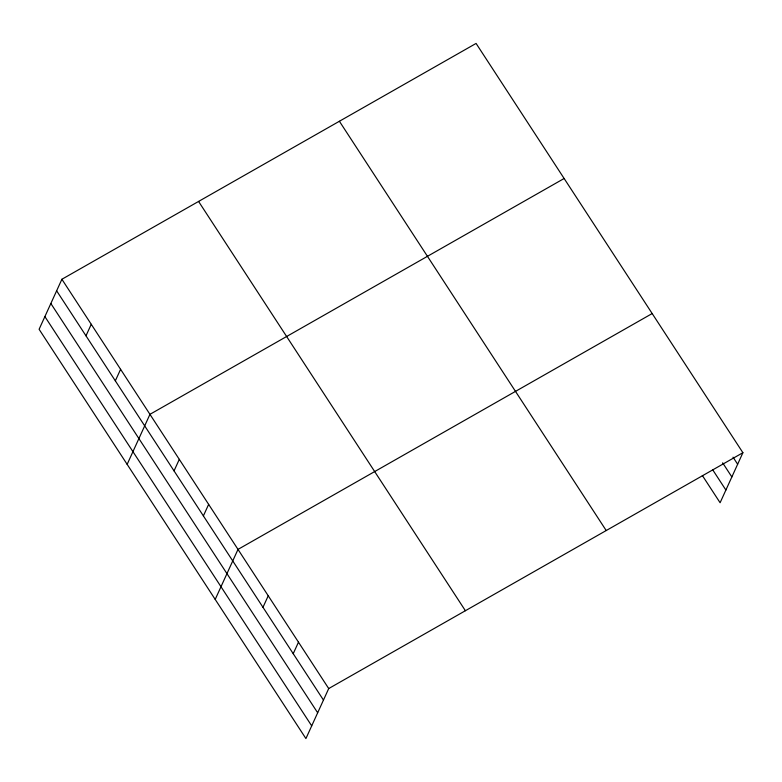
<?xml version="1.0" encoding="UTF-8"?>
<svg xmlns="http://www.w3.org/2000/svg" width="782" height="782" viewBox="0 0 782 782"><rect width="100%" height="100%" fill="white"/><g stroke="black" fill="none" stroke-linecap="round" stroke-linejoin="round"><path stroke-width="1.17" d="M61.895 279.262L39.1 329.29L305.918 738.57L328.714 688.551L742.9 452.71L476.082 43.43L61.895 279.262L328.714 688.551M85.991 335.82L91.25 324.286M115.335 380.844L120.594 369.309M127.153 464.352L149.949 414.333L564.135 178.492M174.044 470.891L179.303 459.347M203.388 515.905L208.647 504.37M215.206 599.413L238.002 549.394L652.178 313.553M262.977 607.311L268.236 595.776M293.221 653.703L298.48 642.159M742.9 452.71L720.105 502.738L702.353 475.505M733.037 457.187L737.641 464.244M722.646 462.827L731.854 476.952M712.744 469.865L725.892 490.031M339.398 121.259L606.216 530.538M198.579 201.443L465.398 610.722M56.636 290.806L323.465 700.086M50.85 303.504L317.668 712.783M44.887 316.593L311.705 725.872"/></g></svg>
